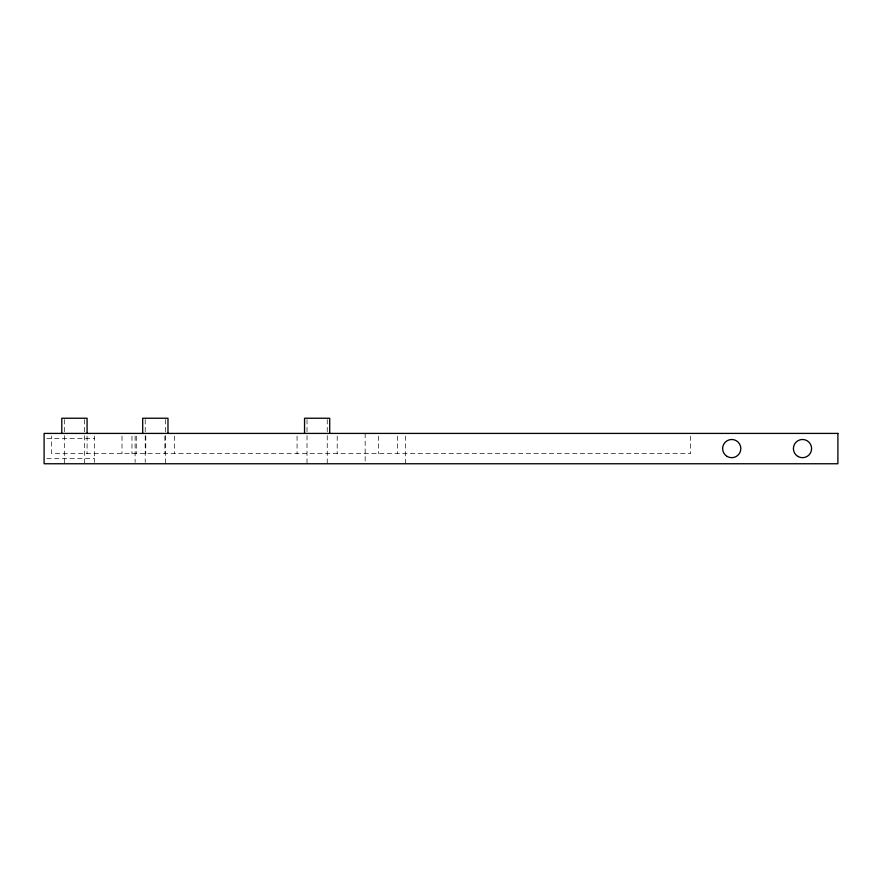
<?xml version="1.0" encoding="UTF-8"?>
<svg xmlns="http://www.w3.org/2000/svg" width="882" height="882" viewBox="0 0 882 882"><rect width="100%" height="100%" fill="white"/><g stroke="black" fill="none" stroke-linecap="round" stroke-linejoin="round"><path stroke-width="0.66" stroke-dasharray="4.41 3.31" d="M46.834 438.475L94.661 438.475M46.834 458.695L94.661 458.695M690.661 436.116L690.661 453.635L51.685 453.635L51.685 436.116M405.61 436.05L405.61 463.756M397.407 436.116L397.407 453.635M378.411 436.116L378.411 453.635M365.159 433.415L365.159 462.433M337.189 436.116L337.189 453.635M327.244 419.589L327.244 434.308M327.244 435.642L327.244 463.756M307.013 419.589L307.013 434.308M307.013 435.642L307.013 463.756M297.069 436.116L297.069 453.635M174.382 436.116L174.382 453.635M165.441 419.589L165.441 434.308M165.441 435.642L165.441 463.756M164.879 436.116L164.879 453.635M145.784 436.116L145.784 453.635M145.221 419.589L145.221 434.308M145.221 435.642L145.221 462.411M136.28 436.116L136.28 453.635M135.111 436.05L135.111 462.433M131.969 436.116L131.969 453.635M122.003 436.116L122.003 453.635M94.661 436.05L94.661 462.433M87.075 436.116L87.075 453.635M84.551 419.589L84.551 434.308M84.551 435.642L84.551 463.756M64.32 419.589L64.32 434.308M64.32 435.642L64.32 463.756"/><path stroke-width="1.32" d="M329.703 433.415L329.703 418.244L304.544 418.244L304.544 433.415M167.977 433.415L167.977 418.244L142.697 418.244L142.697 433.415M87.075 433.415L87.075 418.244L61.795 418.244L61.795 433.415M837.9 433.415L44.1 433.415L44.1 463.756L837.9 463.756L837.9 433.415M797.956 456.468A9.096 9.096 0 0 0 811.605 448.585A9.096 9.096 0 0 0 797.956 440.702A9.096 9.096 0 0 0 797.956 456.468M727.176 456.468A9.096 9.096 0 0 0 740.825 448.585A9.096 9.096 0 0 0 727.176 440.702A9.096 9.096 0 0 0 727.176 456.468"/></g></svg>
